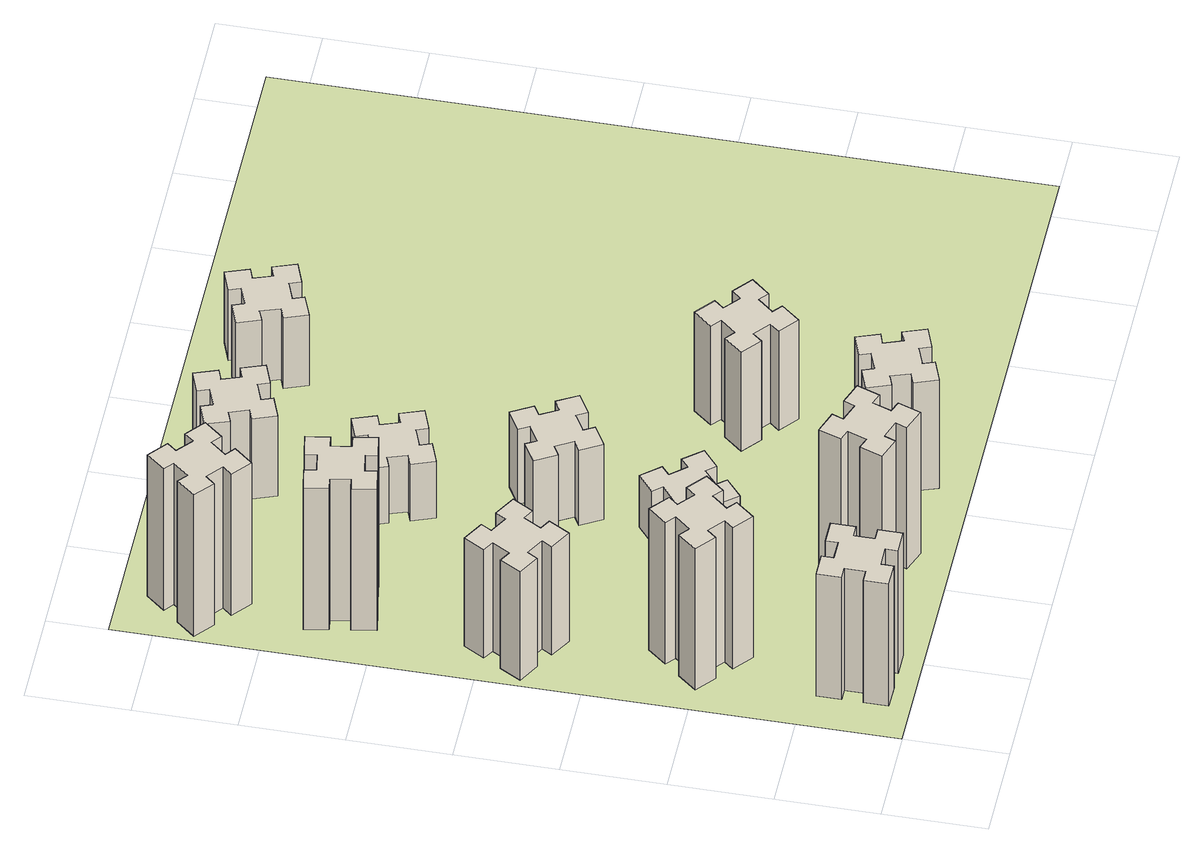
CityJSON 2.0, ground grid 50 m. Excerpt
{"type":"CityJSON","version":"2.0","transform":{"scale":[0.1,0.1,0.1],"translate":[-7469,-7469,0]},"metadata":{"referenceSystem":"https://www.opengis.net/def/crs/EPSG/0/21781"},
"CityObjects":{
"building1":{"type":"Building","attributes":{"class":"1000","function":"1000","usage":"1000","yearOfConstruction":2016,"roofType":"1000","measuredHeight":78,"storeysAboveGround":30,"storeysBelowGround":0},"geometry":[{"type":"Solid","lod":"1","boundaries":[[[[0,1,2,3,4,5,6,7,8,9,10,11,12,13,14,15,16,17,18,19]],[[17,16,20,21]],[[16,15,22,20]],[[15,14,23,22]],[[14,13,24,23]],[[13,12,25,24]],[[12,11,26,25]],[[11,10,27,26]],[[10,9,28,27]],[[9,8,29,28]],[[8,7,30,29]],[[7,6,31,30]],[[6,5,32,31]],[[5,4,33,32]],[[4,3,34,33]],[[3,2,35,34]],[[2,1,36,35]],[[1,0,37,36]],[[0,19,38,37]],[[19,18,39,38]],[[18,17,21,39]],[[24,25,26,27,28,29,30,31,32,33,34,35,36,37,38,39,21,20,22,23]]]]}]},
"building2":{"type":"Building","attributes":{"class":"1000","function":"1000","usage":"1000","yearOfConstruction":2016,"roofType":"1000","measuredHeight":90,"storeysAboveGround":30,"storeysBelowGround":0},"geometry":[{"type":"Solid","lod":"1","boundaries":[[[[40,41,42,43,44,45,46,47,48,49,50,51,52,53,54,55,56,57,58,59]],[[57,56,60,61]],[[56,55,62,60]],[[55,54,63,62]],[[54,53,64,63]],[[53,52,65,64]],[[52,51,66,65]],[[51,50,67,66]],[[50,49,68,67]],[[49,48,69,68]],[[48,47,70,69]],[[47,46,71,70]],[[46,45,72,71]],[[45,44,73,72]],[[44,43,74,73]],[[43,42,75,74]],[[42,41,76,75]],[[41,40,77,76]],[[40,59,78,77]],[[59,58,79,78]],[[58,57,61,79]],[[64,65,66,67,68,69,70,71,72,73,74,75,76,77,78,79,61,60,62,63]]]]}]},
"building3":{"type":"Building","attributes":{"class":"1000","function":"1000","usage":"1000","yearOfConstruction":2016,"roofType":"1000","measuredHeight":69,"storeysAboveGround":30,"storeysBelowGround":0},"geometry":[{"type":"Solid","lod":"1","boundaries":[[[[80,81,82,83,84,85,86,87,88,89,90,91,92,93,94,95,96,97,98,99]],[[97,96,100,101]],[[96,95,102,100]],[[95,94,103,102]],[[94,93,104,103]],[[93,92,105,104]],[[92,91,106,105]],[[91,90,107,106]],[[90,89,108,107]],[[89,88,109,108]],[[88,87,110,109]],[[87,86,111,110]],[[86,85,112,111]],[[85,84,113,112]],[[84,83,114,113]],[[83,82,115,114]],[[82,81,116,115]],[[81,80,117,116]],[[80,99,118,117]],[[99,98,119,118]],[[98,97,101,119]],[[104,105,106,107,108,109,110,111,112,113,114,115,116,117,118,119,101,100,102,103]]]]}]},
"building4":{"type":"Building","attributes":{"class":"1000","function":"1000","usage":"1000","yearOfConstruction":2016,"roofType":"1000","measuredHeight":90,"storeysAboveGround":30,"storeysBelowGround":0},"geometry":[{"type":"Solid","lod":"1","boundaries":[[[[120,121,122,123,124,125,126,127,128,129,130,131,132,133,134,135,136,137,138,139]],[[137,136,140,141]],[[136,135,142,140]],[[135,134,143,142]],[[134,133,144,143]],[[133,132,145,144]],[[132,131,146,145]],[[131,130,147,146]],[[130,129,148,147]],[[129,128,149,148]],[[128,127,150,149]],[[127,126,151,150]],[[126,125,152,151]],[[125,124,153,152]],[[124,123,154,153]],[[123,122,155,154]],[[122,121,156,155]],[[121,120,157,156]],[[120,139,158,157]],[[139,138,159,158]],[[138,137,141,159]],[[144,145,146,147,148,149,150,151,152,153,154,155,156,157,158,159,141,140,142,143]]]]}]},
"building5":{"type":"Building","attributes":{"class":"1000","function":"1000","usage":"1000","yearOfConstruction":2016,"roofType":"1000","measuredHeight":90,"storeysAboveGround":30,"storeysBelowGround":0},"geometry":[{"type":"Solid","lod":"1","boundaries":[[[[160,161,162,163,164,165,166,167,168,169,170,171,172,173,174,175,176,177,178,179]],[[177,176,180,181]],[[176,175,182,180]],[[175,174,183,182]],[[174,173,184,183]],[[173,172,185,184]],[[172,171,186,185]],[[171,170,187,186]],[[170,169,188,187]],[[169,168,189,188]],[[168,167,190,189]],[[167,166,191,190]],[[166,165,192,191]],[[165,164,193,192]],[[164,163,194,193]],[[163,162,195,194]],[[162,161,196,195]],[[161,160,197,196]],[[160,179,198,197]],[[179,178,199,198]],[[178,177,181,199]],[[184,185,186,187,188,189,190,191,192,193,194,195,196,197,198,199,181,180,182,183]]]]}]},
"building6":{"type":"Building","attributes":{"class":"1000","function":"1000","usage":"1000","yearOfConstruction":2016,"roofType":"1000","measuredHeight":90,"storeysAboveGround":30,"storeysBelowGround":0},"geometry":[{"type":"Solid","lod":"1","boundaries":[[[[200,201,202,203,204,205,206,207,208,209,210,211,212,213,214,215,216,217,218,219]],[[217,216,220,221]],[[216,215,222,220]],[[215,214,223,222]],[[214,213,224,223]],[[213,212,225,224]],[[212,211,226,225]],[[211,210,227,226]],[[210,209,228,227]],[[209,208,229,228]],[[208,207,230,229]],[[207,206,231,230]],[[206,205,232,231]],[[205,204,233,232]],[[204,203,234,233]],[[203,202,235,234]],[[202,201,236,235]],[[201,200,237,236]],[[200,219,238,237]],[[219,218,239,238]],[[218,217,221,239]],[[224,225,226,227,228,229,230,231,232,233,234,235,236,237,238,239,221,220,222,223]]]]}]},
"building7":{"type":"Building","attributes":{"class":"1000","function":"1000","usage":"1000","yearOfConstruction":2016,"roofType":"1000","measuredHeight":33,"storeysAboveGround":30,"storeysBelowGround":0},"geometry":[{"type":"Solid","lod":"1","boundaries":[[[[240,241,242,243,244,245,246,247,248,249,250,251,252,253,254,255,256,257,258,259]],[[257,256,260,261]],[[256,255,262,260]],[[255,254,263,262]],[[254,253,264,263]],[[253,252,265,264]],[[252,251,266,265]],[[251,250,267,266]],[[250,249,268,267]],[[249,248,269,268]],[[248,247,270,269]],[[247,246,271,270]],[[246,245,272,271]],[[245,244,273,272]],[[244,243,274,273]],[[243,242,275,274]],[[242,241,276,275]],[[241,240,277,276]],[[240,259,278,277]],[[259,258,279,278]],[[258,257,261,279]],[[264,265,266,267,268,269,270,271,272,273,274,275,276,277,278,279,261,260,262,263]]]]}]},
"building8":{"type":"Building","attributes":{"class":"1000","function":"1000","usage":"1000","yearOfConstruction":2016,"roofType":"1000","measuredHeight":48,"storeysAboveGround":30,"storeysBelowGround":0},"geometry":[{"type":"Solid","lod":"1","boundaries":[[[[280,281,282,283,284,285,286,287,288,289,290,291,292,293,294,295,296,297,298,299]],[[297,296,300,301]],[[296,295,302,300]],[[295,294,303,302]],[[294,293,304,303]],[[293,292,305,304]],[[292,291,306,305]],[[291,290,307,306]],[[290,289,308,307]],[[289,288,309,308]],[[288,287,310,309]],[[287,286,311,310]],[[286,285,312,311]],[[285,284,313,312]],[[284,283,314,313]],[[283,282,315,314]],[[282,281,316,315]],[[281,280,317,316]],[[280,299,318,317]],[[299,298,319,318]],[[298,297,301,319]],[[304,305,306,307,308,309,310,311,312,313,314,315,316,317,318,319,301,300,302,303]]]]}]},
"building9":{"type":"Building","attributes":{"class":"1000","function":"1000","usage":"1000","yearOfConstruction":2016,"roofType":"1000","measuredHeight":69,"storeysAboveGround":30,"storeysBelowGround":0},"geometry":[{"type":"Solid","lod":"1","boundaries":[[[[320,321,322,323,324,325,326,327,328,329,330,331,332,333,334,335,336,337,338,339]],[[337,336,340,341]],[[336,335,342,340]],[[335,334,343,342]],[[334,333,344,343]],[[333,332,345,344]],[[332,331,346,345]],[[331,330,347,346]],[[330,329,348,347]],[[329,328,349,348]],[[328,327,350,349]],[[327,326,351,350]],[[326,325,352,351]],[[325,324,353,352]],[[324,323,354,353]],[[323,322,355,354]],[[322,321,356,355]],[[321,320,357,356]],[[320,339,358,357]],[[339,338,359,358]],[[338,337,341,359]],[[344,345,346,347,348,349,350,351,352,353,354,355,356,357,358,359,341,340,342,343]]]]}]},
"building10":{"type":"Building","attributes":{"class":"1000","function":"1000","usage":"1000","yearOfConstruction":2016,"roofType":"1000","measuredHeight":36,"storeysAboveGround":30,"storeysBelowGround":0},"geometry":[{"type":"Solid","lod":"1","boundaries":[[[[360,361,362,363,364,365,366,367,368,369,370,371,372,373,374,375,376,377,378,379]],[[377,376,380,381]],[[376,375,382,380]],[[375,374,383,382]],[[374,373,384,383]],[[373,372,385,384]],[[372,371,386,385]],[[371,370,387,386]],[[370,369,388,387]],[[369,368,389,388]],[[368,367,390,389]],[[367,366,391,390]],[[366,365,392,391]],[[365,364,393,392]],[[364,363,394,393]],[[363,362,395,394]],[[362,361,396,395]],[[361,360,397,396]],[[360,379,398,397]],[[379,378,399,398]],[[378,377,381,399]],[[384,385,386,387,388,389,390,391,392,393,394,395,396,397,398,399,381,380,382,383]]]]}]},
"building11":{"type":"Building","attributes":{"class":"1000","function":"1000","usage":"1000","yearOfConstruction":2016,"roofType":"1000","measuredHeight":51,"storeysAboveGround":30,"storeysBelowGround":0},"geometry":[{"type":"Solid","lod":"1","boundaries":[[[[400,401,402,403,404,405,406,407,408,409,410,411,412,413,414,415,416,417,418,419]],[[417,416,420,421]],[[416,415,422,420]],[[415,414,423,422]],[[414,413,424,423]],[[413,412,425,424]],[[412,411,426,425]],[[411,410,427,426]],[[410,409,428,427]],[[409,408,429,428]],[[408,407,430,429]],[[407,406,431,430]],[[406,405,432,431]],[[405,404,433,432]],[[404,403,434,433]],[[403,402,435,434]],[[402,401,436,435]],[[401,400,437,436]],[[400,419,438,437]],[[419,418,439,438]],[[418,417,421,439]],[[424,425,426,427,428,429,430,431,432,433,434,435,436,437,438,439,421,420,422,423]]]]}]},
"building12":{"type":"Building","attributes":{"class":"1000","function":"1000","usage":"1000","yearOfConstruction":2016,"roofType":"1000","measuredHeight":63,"storeysAboveGround":30,"storeysBelowGround":0},"geometry":[{"type":"Solid","lod":"1","boundaries":[[[[440,441,442,443,444,445,446,447,448,449,450,451,452,453,454,455,456,457,458,459]],[[457,456,460,461]],[[456,455,462,460]],[[455,454,463,462]],[[454,453,464,463]],[[453,452,465,464]],[[452,451,466,465]],[[451,450,467,466]],[[450,449,468,467]],[[449,448,469,468]],[[448,447,470,469]],[[447,446,471,470]],[[446,445,472,471]],[[445,444,473,472]],[[444,443,474,473]],[[443,442,475,474]],[[442,441,476,475]],[[441,440,477,476]],[[440,459,478,477]],[[459,458,479,478]],[[458,457,461,479]],[[464,465,466,467,468,469,470,471,472,473,474,475,476,477,478,479,461,460,462,463]]]]}]},
"building13":{"type":"Building","attributes":{"class":"1000","function":"1000","usage":"1000","yearOfConstruction":2016,"roofType":"1000","measuredHeight":45,"storeysAboveGround":30,"storeysBelowGround":0},"geometry":[{"type":"Solid","lod":"1","boundaries":[[[[480,481,482,483,484,485,486,487,488,489,490,491,492,493,494,495,496,497,498,499]],[[497,496,500,501]],[[496,495,502,500]],[[495,494,503,502]],[[494,493,504,503]],[[493,492,505,504]],[[492,491,506,505]],[[491,490,507,506]],[[490,489,508,507]],[[489,488,509,508]],[[488,487,510,509]],[[487,486,511,510]],[[486,485,512,511]],[[485,484,513,512]],[[484,483,514,513]],[[483,482,515,514]],[[482,481,516,515]],[[481,480,517,516]],[[480,499,518,517]],[[499,498,519,518]],[[498,497,501,519]],[[504,505,506,507,508,509,510,511,512,513,514,515,516,517,518,519,501,500,502,503]]]]}]},
"landuse1":{"type":"LandUse","attributes":{"name":"plot1","function":"1010"},"geometry":[{"type":"MultiSurface","lod":"1","boundaries":[[[520,521,522,523]]]}]}
},
"vertices":[
[265,325,0],[265,225,0],[205,225,0],[205,105,0],[325,105,0],[325,165,0],[425,165,0],[425,105,0],[545,105,0],[545,225,0],[485,225,0],[485,325,0],[545,325,0],[545,445,0],[425,445,0],[425,385,0],[325,385,0],[325,445,0],[205,445,0],[205,325,0],[325,385,780],[325,445,780],[425,385,780],[425,445,780],[545,445,780],[545,325,780],[485,325,780],[485,225,780],[545,225,780],[545,105,780],[425,105,780],[425,165,780],[325,165,780],[325,105,780],[205,105,780],[205,225,780],[265,225,780],[265,325,780],[205,325,780],[205,445,780],
[484,1067,0],[408,1132,0],[446,1178,0],[354,1255,0],[277,1163,0],[323,1124,0],[259,1048,0],[213,1086,0],[136,994,0],[228,917,0],[266,963,0],[343,899,0],[304,853,0],[396,776,0],[473,868,0],[427,906,0],[492,983,0],[538,944,0],[615,1036,0],[523,1113,0],[492,983,900],[538,944,900],[427,906,900],[473,868,900],[396,776,900],[304,853,900],[343,899,900],[266,963,900],[228,917,900],[136,994,900],[213,1086,900],[259,1048,900],[323,1124,900],[277,1163,900],[354,1255,900],[446,1178,900],[408,1132,900],[484,1067,900],[523,1113,900],[615,1036,900],
[374,1926,0],[287,1976,0],[317,2028,0],[213,2088,0],[153,1984,0],[205,1954,0],[155,1867,0],[103,1897,0],[43,1793,0],[147,1733,0],[177,1785,0],[264,1735,0],[234,1683,0],[338,1623,0],[398,1727,0],[346,1757,0],[396,1844,0],[448,1814,0],[508,1918,0],[404,1978,0],[396,1844,690],[448,1814,690],[346,1757,690],[398,1727,690],[338,1623,690],[234,1683,690],[264,1735,690],[177,1785,690],[147,1733,690],[43,1793,690],[103,1897,690],[155,1867,690],[205,1954,690],[153,1984,690],[213,2088,690],[317,2028,690],[287,1976,690],[374,1926,690],[404,1978,690],[508,1918,690],
[405,2812,0],[307,2795,0],[297,2854,0],[178,2833,0],[199,2715,0],[258,2725,0],[276,2627,0],[217,2617,0],[237,2498,0],[356,2519,0],[345,2578,0],[444,2596,0],[454,2537,0],[572,2557,0],[551,2676,0],[492,2665,0],[475,2764,0],[534,2774,0],[513,2892,0],[395,2871,0],[475,2764,900],[534,2774,900],[492,2665,900],[551,2676,900],[572,2557,900],[454,2537,900],[444,2596,900],[345,2578,900],[356,2519,900],[237,2498,900],[217,2617,900],[276,2627,900],[258,2725,900],[199,2715,900],[178,2833,900],[297,2854,900],[307,2795,900],[405,2812,900],[395,2871,900],[513,2892,900],
[1029,460,0],[995,366,0],[939,387,0],[897,274,0],[1010,233,0],[1031,289,0],[1125,255,0],[1104,199,0],[1217,157,0],[1258,270,0],[1202,291,0],[1236,385,0],[1292,364,0],[1333,477,0],[1220,518,0],[1200,462,0],[1106,496,0],[1127,552,0],[1014,593,0],[973,480,0],[1106,496,900],[1127,552,900],[1200,462,900],[1220,518,900],[1333,477,900],[1292,364,900],[1236,385,900],[1202,291,900],[1258,270,900],[1217,157,900],[1104,199,900],[1125,255,900],[1031,289,900],[1010,233,900],[897,274,900],[939,387,900],[995,366,900],[1029,460,900],[973,480,900],[1014,593,900],
[384,3387,0],[308,3452,0],[346,3498,0],[254,3575,0],[177,3483,0],[223,3444,0],[159,3368,0],[113,3406,0],[36,3314,0],[128,3237,0],[166,3283,0],[243,3219,0],[204,3173,0],[296,3096,0],[373,3188,0],[327,3226,0],[392,3303,0],[438,3264,0],[515,3356,0],[423,3433,0],[392,3303,900],[438,3264,900],[327,3226,900],[373,3188,900],[296,3096,900],[204,3173,900],[243,3219,900],[166,3283,900],[128,3237,900],[36,3314,900],[113,3406,900],[159,3368,900],[223,3444,900],[177,3483,900],[254,3575,900],[346,3498,900],[308,3452,900],[384,3387,900],[423,3433,900],[515,3356,900],
[1083,1332,0],[1006,1267,0],[968,1313,0],[876,1236,0],[953,1144,0],[999,1183,0],[1063,1106,0],[1017,1068,0],[1094,976,0],[1186,1053,0],[1148,1099,0],[1224,1163,0],[1263,1117,0],[1355,1194,0],[1278,1286,0],[1232,1248,0],[1167,1324,0],[1213,1363,0],[1136,1455,0],[1044,1378,0],[1167,1324,330],[1213,1363,330],[1232,1248,330],[1278,1286,330],[1355,1194,330],[1263,1117,330],[1224,1163,330],[1148,1099,330],[1186,1053,330],[1094,976,330],[1017,1068,330],[1063,1106,330],[999,1183,330],[953,1144,330],[876,1236,330],[968,1313,330],[1006,1267,330],[1083,1332,330],[1044,1378,330],[1136,1455,330],
[1095,1844,0],[1145,1757,0],[1093,1727,0],[1153,1623,0],[1257,1683,0],[1227,1735,0],[1314,1785,0],[1344,1733,0],[1448,1793,0],[1388,1897,0],[1336,1867,0],[1286,1954,0],[1338,1984,0],[1278,2088,0],[1174,2028,0],[1204,1976,0],[1117,1926,0],[1087,1978,0],[983,1918,0],[1043,1814,0],[1117,1926,480],[1087,1978,480],[1204,1976,480],[1174,2028,480],[1278,2088,480],[1338,1984,480],[1286,1954,480],[1336,1867,480],[1388,1897,480],[1448,1793,480],[1344,1733,480],[1314,1785,480],[1227,1735,480],[1257,1683,480],[1153,1623,480],[1093,1727,480],[1145,1757,480],[1095,1844,480],[1043,1814,480],[983,1918,480],
[1765,496,0],[1671,462,0],[1650,518,0],[1537,477,0],[1579,364,0],[1635,385,0],[1669,291,0],[1613,270,0],[1654,157,0],[1767,199,0],[1746,255,0],[1840,289,0],[1860,233,0],[1973,274,0],[1932,387,0],[1876,366,0],[1842,460,0],[1898,480,0],[1857,593,0],[1744,552,0],[1842,460,690],[1898,480,690],[1876,366,690],[1932,387,690],[1973,274,690],[1860,233,690],[1840,289,690],[1746,255,690],[1767,199,690],[1654,157,690],[1613,270,690],[1669,291,690],[1635,385,690],[1579,364,690],[1537,477,690],[1650,518,690],[1671,462,690],[1765,496,690],[1744,552,690],[1857,593,690],
[1125,2716,0],[1031,2682,0],[1010,2738,0],[897,2697,0],[939,2584,0],[995,2605,0],[1029,2511,0],[973,2490,0],[1014,2377,0],[1127,2419,0],[1106,2475,0],[1200,2509,0],[1220,2453,0],[1333,2494,0],[1292,2607,0],[1236,2586,0],[1202,2680,0],[1258,2700,0],[1217,2813,0],[1104,2772,0],[1202,2680,360],[1258,2700,360],[1236,2586,360],[1292,2607,360],[1333,2494,360],[1220,2453,360],[1200,2509,360],[1106,2475,360],[1127,2419,360],[1014,2377,360],[973,2490,360],[1029,2511,360],[995,2605,360],[939,2584,360],[897,2697,360],[1010,2738,360],[1031,2682,360],[1125,2716,360],[1104,2772,360],[1217,2813,360],
[1125,3456,0],[1031,3422,0],[1010,3478,0],[897,3437,0],[939,3324,0],[995,3345,0],[1029,3251,0],[973,3230,0],[1014,3117,0],[1127,3159,0],[1106,3215,0],[1200,3249,0],[1220,3193,0],[1333,3234,0],[1292,3347,0],[1236,3326,0],[1202,3420,0],[1258,3440,0],[1217,3553,0],[1104,3512,0],[1202,3420,510],[1258,3440,510],[1236,3326,510],[1292,3347,510],[1333,3234,510],[1220,3193,510],[1200,3249,510],[1106,3215,510],[1127,3159,510],[1014,3117,510],[973,3230,510],[1029,3251,510],[995,3345,510],[939,3324,510],[897,3437,510],[1010,3478,510],[1031,3422,510],[1125,3456,510],[1104,3512,510],[1217,3553,510],
[2007,1006,0],[2072,1083,0],[2118,1044,0],[2195,1136,0],[2103,1213,0],[2064,1167,0],[1988,1232,0],[2026,1278,0],[1934,1355,0],[1857,1263,0],[1903,1224,0],[1839,1148,0],[1793,1186,0],[1716,1094,0],[1808,1017,0],[1846,1063,0],[1923,999,0],[1884,953,0],[1976,876,0],[2053,968,0],[1923,999,630],[1884,953,630],[1846,1063,630],[1808,1017,630],[1716,1094,630],[1793,1186,630],[1839,1148,630],[1903,1224,630],[1857,1263,630],[1934,1355,630],[2026,1278,630],[1988,1232,630],[2064,1167,630],[2103,1213,630],[2195,1136,630],[2118,1044,630],[2072,1083,630],[2007,1006,630],[2053,968,630],[1976,876,630],
[1865,3456,0],[1771,3422,0],[1750,3478,0],[1637,3437,0],[1679,3324,0],[1735,3345,0],[1769,3251,0],[1713,3230,0],[1754,3117,0],[1867,3159,0],[1846,3215,0],[1940,3249,0],[1960,3193,0],[2073,3234,0],[2032,3347,0],[1976,3326,0],[1942,3420,0],[1998,3440,0],[1957,3553,0],[1844,3512,0],[1942,3420,450],[1998,3440,450],[1976,3326,450],[2032,3347,450],[2073,3234,450],[1960,3193,450],[1940,3249,450],[1846,3215,450],[1867,3159,450],[1754,3117,450],[1713,3230,450],[1769,3251,450],[1735,3345,450],[1679,3324,450],[1637,3437,450],[1750,3478,450],[1771,3422,450],[1865,3456,450],[1844,3512,450],[1957,3553,450],
[5,3705,0],[3705,3705,0],[3705,5,0],[5,5,0]
]}
